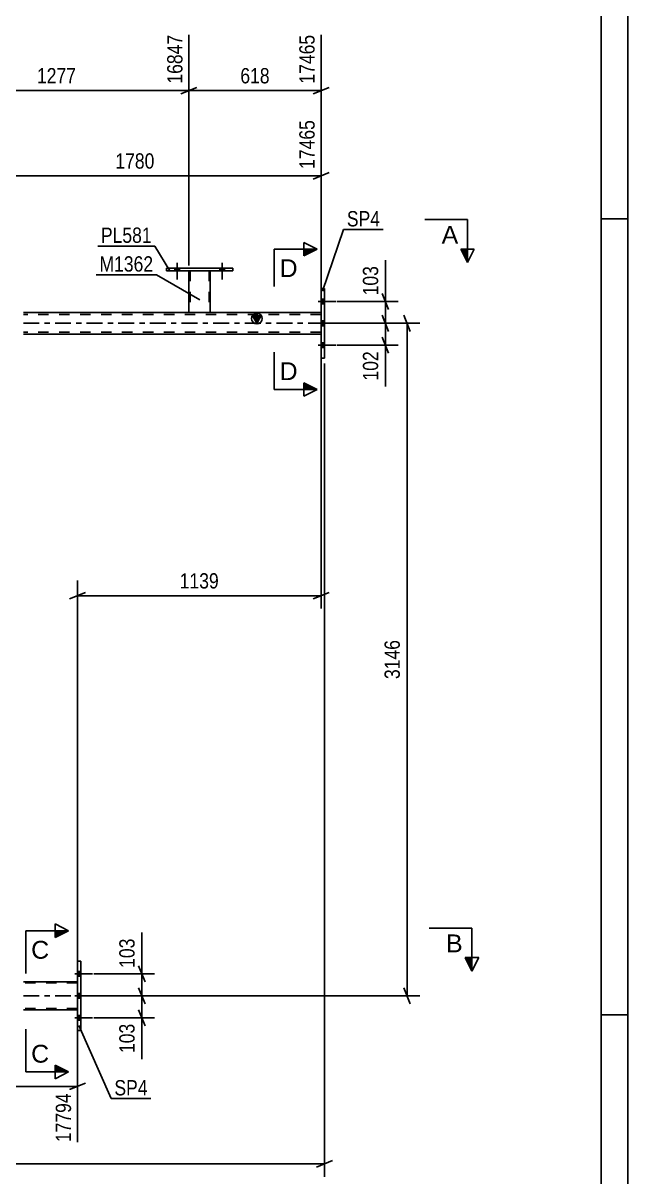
# Model space of a CAD drawing. Header units: millimetres. Extents: x 0 to 841, y 0 to 594.
# Drawn here: x 727.8 to 841, y 267.7 to 483.6 of the extents above; entities that cross this region are included whole.
import ezdxf

# ---------------------------------------------------------------- set-up
doc = ezdxf.new("R2010")
doc.units = ezdxf.units.MM
doc.linetypes.add('DXK_LINE_DOT2', pattern=[3.9198, 1.9599, -1.9599])
doc.linetypes.add('DXK_LINE_DOT3', pattern=[5.9187, 2.979, -0.9799, 0.9799, -0.9799])
doc.styles.add('Arial', font='ARIAL.TTF', dxfattribs={"height": 0.2})
doc.styles.add('Arial Narrow', font='ARIALN.TTF', dxfattribs={"height": 0.2})

# ---------------------------------------------------------------- blocks, each defined once
blk = doc.blocks.new('Unknown-404166606-1135')
at = {"color": 5, "linetype": 'Continuous'}
for p, q in [((841, 0), (841, 594)), ((836, 5), (836, 589)), ((841, 447), (836, 447)), ((841, 298), (836, 298))]:
    blk.add_line(p, q, dxfattribs=at)
blk = doc.blocks.new('Part-404166606-2237 - 2093')
at = {"color": 2, "linetype": 'Continuous'}
for p, q in [((783.59, 420.95), (783.59, 433.95)), ((783.59, 433.95), (784.23, 433.95)), ((784.23, 433.95), (784.23, 420.95)), ((784.23, 420.95), (783.59, 420.95))]:
    blk.add_line(p, q, dxfattribs=at)
blk = doc.blocks.new('Part-404166606-2242 - 2093')
at = {"color": 2, "linetype": 'Continuous'}
for p, q in [((738.02, 295.09), (738.02, 308.09)), ((738.02, 308.09), (738.66, 308.09)), ((738.66, 308.09), (738.66, 295.09)), ((738.66, 295.09), (738.02, 295.09))]:
    blk.add_line(p, q, dxfattribs=at)
blk = doc.blocks.new('Part-404166606-2263 - 2093')
at = {"color": 2, "linetype": 'Continuous'}
for p, q in [((738.02, 304.23), (727.9, 304.23)), ((738.02, 298.95), (727.9, 298.95))]:
    blk.add_line(p, q, dxfattribs=at)
at = {"color": 7, "linetype": 'DXK_LINE_DOT2'}
for p, q in [((727.9, 304.23), (738.02, 304.23)), ((738.02, 303.99), (727.9, 303.99)), ((738.02, 304.23), (738.02, 298.95)), ((738.02, 299.19), (727.9, 299.19))]:
    blk.add_line(p, q, dxfattribs=at)
at = {"color": 7, "linetype": 'DXK_LINE_DOT3'}
blk.add_line((727.9, 301.59), (738.02, 301.59), dxfattribs=at)
blk = doc.blocks.new('Part-404166606-20400 - 2093')
at = {"color": 2, "linetype": 'Continuous'}
for p, q in [((754.67, 437.29), (754.67, 437.77)), ((754.67, 437.77), (767.07, 437.77)), ((767.07, 437.29), (754.67, 437.29)), ((767.07, 437.77), (767.07, 437.29))]:
    blk.add_line(p, q, dxfattribs=at)
blk = doc.blocks.new('Bolt-404166606-2312 - 2093')
at = {"linetype": 'Continuous'}
for points in [[(784.23, 431.11), (784.23, 431.99), (783.59, 431.99), (783.59, 431.11)], [(784.23, 431.11), (784.23, 431.99), (783.59, 431.99), (783.59, 431.11)], [(784.23, 431.11), (784.23, 431.99), (783.59, 431.99), (783.59, 431.11)], [(784.23, 427.01), (784.23, 427.89), (783.59, 427.89), (783.59, 427.01)], [(784.23, 427.01), (784.23, 427.89), (783.59, 427.89), (783.59, 427.01)], [(784.23, 422.91), (784.23, 423.79), (783.59, 423.79), (783.59, 422.91)], [(784.23, 422.91), (784.23, 423.79), (783.59, 423.79), (783.59, 422.91)], [(784.23, 422.91), (784.23, 423.79), (783.59, 423.79), (783.59, 422.91)]]:
    blk.add_hatch(color=1, dxfattribs=at).paths.add_polyline_path(points)
at = {"color": 1, "linetype": 'Continuous'}
for p, q in [((783.59, 431.99), (784.23, 431.99)), ((783.59, 431.99), (784.23, 431.99)), ((783.59, 431.99), (784.23, 431.99)), ((783.07, 431.55), (786.39, 431.55)), ((783.07, 431.55), (786.39, 431.55)), ((783.07, 431.55), (786.39, 431.55)), ((783.59, 431.11), (784.23, 431.11)), ((783.59, 431.11), (784.23, 431.11)), ((783.59, 431.11), (784.23, 431.11)), ((783.59, 427.89), (784.23, 427.89)), ((783.59, 427.89), (784.23, 427.89)), ((783.07, 427.45), (786.39, 427.45)), ((783.07, 427.45), (786.39, 427.45)), ((783.59, 427.01), (784.23, 427.01)), ((783.59, 427.01), (784.23, 427.01)), ((783.07, 423.35), (786.39, 423.35)), ((783.07, 423.35), (786.39, 423.35)), ((783.07, 423.35), (786.39, 423.35)), ((783.59, 423.79), (784.23, 423.79)), ((783.59, 423.79), (784.23, 423.79)), ((783.59, 423.79), (784.23, 423.79)), ((783.59, 422.91), (784.23, 422.91)), ((783.59, 422.91), (784.23, 422.91)), ((783.59, 422.91), (784.23, 422.91))]:
    blk.add_line(p, q, dxfattribs=at)
blk = doc.blocks.new('Bolt-404166606-2313 - 2093')
at = {"linetype": 'Continuous'}
for points in [[(738.66, 305.25), (738.66, 306.13), (738.02, 306.13), (738.02, 305.25)], [(738.66, 305.25), (738.66, 306.13), (738.02, 306.13), (738.02, 305.25)], [(738.66, 305.25), (738.66, 306.13), (738.02, 306.13), (738.02, 305.25)], [(738.66, 301.15), (738.66, 302.03), (738.02, 302.03), (738.02, 301.15)], [(738.66, 301.15), (738.66, 302.03), (738.02, 302.03), (738.02, 301.15)], [(738.66, 297.05), (738.66, 297.93), (738.02, 297.93), (738.02, 297.05)], [(738.66, 297.05), (738.66, 297.93), (738.02, 297.93), (738.02, 297.05)], [(738.66, 297.05), (738.66, 297.93), (738.02, 297.93), (738.02, 297.05)]]:
    blk.add_hatch(color=1, dxfattribs=at).paths.add_polyline_path(points)
at = {"color": 1, "linetype": 'Continuous'}
for p, q in [((737.5, 305.69), (740.82, 305.69)), ((737.5, 305.69), (740.82, 305.69)), ((737.5, 305.69), (740.82, 305.69)), ((738.02, 306.13), (738.66, 306.13)), ((738.02, 306.13), (738.66, 306.13)), ((738.02, 306.13), (738.66, 306.13)), ((738.02, 305.25), (738.66, 305.25)), ((738.02, 305.25), (738.66, 305.25)), ((738.02, 305.25), (738.66, 305.25)), ((737.5, 301.59), (740.82, 301.59)), ((737.5, 301.59), (740.82, 301.59)), ((738.02, 302.03), (738.66, 302.03)), ((738.02, 302.03), (738.66, 302.03)), ((738.02, 301.15), (738.66, 301.15)), ((738.02, 301.15), (738.66, 301.15)), ((737.5, 297.49), (740.82, 297.49)), ((737.5, 297.49), (740.82, 297.49)), ((737.5, 297.49), (740.82, 297.49)), ((738.02, 297.93), (738.66, 297.93)), ((738.02, 297.93), (738.66, 297.93)), ((738.02, 297.93), (738.66, 297.93)), ((738.02, 297.05), (738.66, 297.05)), ((738.02, 297.05), (738.66, 297.05)), ((738.02, 297.05), (738.66, 297.05))]:
    blk.add_line(p, q, dxfattribs=at)
blk = doc.blocks.new('Part-404166606-2361 - 2093')
at = {"linetype": 'Continuous'}
blk.add_hatch(color=2, dxfattribs=at).paths.add_polyline_path([(771.59, 427.45), (770.79, 428.85), (772.39, 428.85)])
at = {"color": 2, "linetype": 'Continuous'}
for p, q in [((758.87, 429.45), (727.9, 429.45)), ((783.59, 429.45), (762.87, 429.45)), ((771.59, 427.45), (770.79, 428.85)), ((770.79, 428.85), (772.39, 428.85)), ((772.39, 428.85), (771.59, 427.45)), ((783.59, 425.45), (727.9, 425.45))]:
    blk.add_line(p, q, dxfattribs=at)
at = {"color": 7, "linetype": 'DXK_LINE_DOT2'}
for p, q in [((727.9, 429.45), (783.59, 429.45)), ((783.59, 429.13), (727.9, 429.13)), ((762.87, 429.45), (758.87, 429.45)), ((783.59, 429.45), (783.59, 425.45)), ((783.59, 425.77), (727.9, 425.77))]:
    blk.add_line(p, q, dxfattribs=at)
at = {"color": 7, "linetype": 'DXK_LINE_DOT3'}
blk.add_line((727.9, 427.45), (783.59, 427.45), dxfattribs=at)
at = {"color": 2, "linetype": 'Continuous'}
blk.add_circle((771.59, 428.35), 1, dxfattribs=at)
blk = doc.blocks.new('Part-404166606-20399 - 2093')
at = {"color": 2, "linetype": 'Continuous'}
for p, q in [((758.87, 429.45), (758.87, 437.29)), ((762.87, 437.29), (762.87, 429.45)), ((762.83, 429.45), (758.87, 429.45)), ((762.87, 429.45), (762.83, 429.45))]:
    blk.add_line(p, q, dxfattribs=at)
at = {"color": 7, "linetype": 'DXK_LINE_DOT2'}
for p, q in [((758.87, 437.29), (762.87, 437.29)), ((758.87, 437.29), (758.87, 437.29)), ((758.87, 437.29), (758.87, 437.29)), ((759.11, 437.29), (759.11, 429.45)), ((762.63, 437.29), (762.63, 429.45)), ((762.87, 437.29), (762.87, 437.29)), ((762.87, 437.29), (762.87, 437.29)), ((762.61, 429.45), (762.63, 429.45))]:
    blk.add_line(p, q, dxfattribs=at)
blk = doc.blocks.new('Bolt-404166606-20425 - 2093')
at = {"linetype": 'Continuous'}
for points in [[(756.23, 437.29), (757.11, 437.29), (757.11, 437.77), (756.23, 437.77)], [(764.63, 437.29), (765.51, 437.29), (765.51, 437.77), (764.63, 437.77)]]:
    blk.add_hatch(color=1, dxfattribs=at).paths.add_polyline_path(points)
at = {"color": 1, "linetype": 'Continuous'}
for p, q in [((756.67, 438.77), (756.67, 435.65)), ((765.07, 438.77), (765.07, 435.65)), ((756.23, 437.77), (756.23, 437.29)), ((757.11, 437.77), (757.11, 437.29)), ((764.63, 437.77), (764.63, 437.29)), ((765.51, 437.77), (765.51, 437.29))]:
    blk.add_line(p, q, dxfattribs=at)
blk = doc.blocks.new('Bolt-404166606-20426 - 2093')
at = {"linetype": 'Continuous'}
for points in [[(756.23, 437.29), (757.11, 437.29), (757.11, 437.77), (756.23, 437.77)], [(764.63, 437.29), (765.51, 437.29), (765.51, 437.77), (764.63, 437.77)]]:
    blk.add_hatch(color=1, dxfattribs=at).paths.add_polyline_path(points)
at = {"color": 1, "linetype": 'Continuous'}
for p, q in [((756.67, 438.77), (756.67, 435.65)), ((765.07, 438.77), (765.07, 435.65)), ((756.23, 437.77), (756.23, 437.29)), ((757.11, 437.77), (757.11, 437.29)), ((764.63, 437.77), (764.63, 437.29)), ((765.51, 437.77), (765.51, 437.29))]:
    blk.add_line(p, q, dxfattribs=at)
blk = doc.blocks.new('StraightDimension-404166606-18743 - 2093')
at = {"color": 7, "linetype": 'Continuous'}
for p, q in [((674.08, 303.23), (674.08, 274.2)), ((738.02, 297.95), (738.02, 274.2)), ((675.58, 285.24), (672.58, 284.04)), ((736.52, 284.04), (739.52, 285.24)), ((674.08, 284.64), (738.02, 284.64))]:
    blk.add_line(p, q, dxfattribs=at)
at = {"color": 0}
blk.add_wipeout([(710.3, 285.39), (710.3, 289.59), (701.79, 289.59), (701.79, 285.39)], dxfattribs=at)
at = {"color": 0, "linetype": 'Continuous'}
blk.add_wipeout([(737.42, 283.94), (733.22, 283.94), (733.22, 273.6), (737.42, 273.6)], dxfattribs=at)
at = {"color": 3, "style": 'Arial Narrow'}
blk.add_text('1637', height=2.863, dxfattribs=at).set_placement((702.39, 285.99))
at = {"color": 3, "linetype": 'Continuous', "style": 'Arial Narrow'}
blk.add_text('17794', height=2.863, rotation=90.0002, dxfattribs=at).set_placement((736.82, 274.2))
blk = doc.blocks.new('StraightDimension-404166606-36724 - 2093')
at = {"color": 7, "linetype": 'Continuous'}
for p, q in [((795.03, 428.95), (796.23, 425.95)), ((786.25, 427.45), (798.03, 427.45)), ((795.63, 423.35), (795.63, 427.45)), ((786.63, 423.35), (798.03, 423.35)), ((796.23, 421.85), (795.03, 424.85))]:
    blk.add_line(p, q, dxfattribs=at)
at = {"color": 0}
blk.add_wipeout([(794.88, 422.83), (790.68, 422.83), (790.68, 416.14), (794.88, 416.14)], dxfattribs=at)
at = {"color": 7, "linetype": 'Continuous'}
blk.add_line((795.63, 423.35), (795.63, 415.62), dxfattribs=at)
blk.add_line((795.63, 423.35), (795.63, 415.62), dxfattribs=at)
at = {"color": 3, "style": 'Arial Narrow'}
blk.add_text('102', height=2.863, rotation=90.0002, dxfattribs=at).set_placement((794.28, 416.74))
blk = doc.blocks.new('StraightDimension-404166606-2428 - 2093')
at = {"color": 7, "linetype": 'Continuous'}
for p, q in [((784.23, 419.95), (784.23, 267.74)), ((53.42, 270.14), (784.23, 270.14)), ((782.73, 269.54), (785.73, 270.74))]:
    blk.add_line(p, q, dxfattribs=at)
blk = doc.blocks.new('StraightDimension-404166606-14266 - 2093')
at = {"color": 7, "linetype": 'Continuous'}
for p, q in [((713.94, 426.45), (713.94, 465.49)), ((783.59, 430.45), (783.59, 465.49)), ((715.44, 455.65), (712.44, 454.45)), ((713.94, 455.05), (783.59, 455.05)), ((782.09, 454.45), (785.09, 455.65))]:
    blk.add_line(p, q, dxfattribs=at)
at = {"color": 0, "linetype": 'Continuous'}
blk.add_wipeout([(782.99, 466.09), (778.79, 466.09), (778.79, 455.75), (782.99, 455.75)], dxfattribs=at)
at = {"color": 0}
blk.add_wipeout([(753.02, 455.8), (753.02, 460), (744.51, 460), (744.51, 455.8)], dxfattribs=at)
at = {"color": 3, "linetype": 'Continuous', "style": 'Arial Narrow'}
blk.add_text('17465', height=2.863, rotation=90.0002, dxfattribs=at).set_placement((782.39, 456.35))
at = {"color": 3, "style": 'Arial Narrow'}
blk.add_text('1780', height=2.863, dxfattribs=at).set_placement((745.11, 456.4))
blk = doc.blocks.new('StraightDimension-404166606-36723 - 2093')
at = {"color": 7, "linetype": 'Continuous'}
for p, q in [((795.03, 433.05), (796.23, 430.05)), ((786.63, 431.55), (798.03, 431.55)), ((795.63, 427.45), (795.63, 431.55)), ((796.23, 425.95), (795.03, 428.95)), ((786.25, 427.45), (798.03, 427.45))]:
    blk.add_line(p, q, dxfattribs=at)
at = {"color": 0}
blk.add_wipeout([(794.88, 438.76), (790.68, 438.76), (790.68, 432.08), (794.88, 432.08)], dxfattribs=at)
at = {"color": 7, "linetype": 'Continuous'}
blk.add_line((795.63, 431.55), (795.63, 439.29), dxfattribs=at)
blk.add_line((795.63, 431.55), (795.63, 439.29), dxfattribs=at)
at = {"color": 3, "style": 'Arial Narrow'}
blk.add_text('103', height=2.863, rotation=90.0002, dxfattribs=at).set_placement((794.28, 432.68))
blk = doc.blocks.new('StraightDimension-404166606-3495 - 2093')
at = {"color": 7, "linetype": 'Continuous'}
for p, q in [((800.28, 425.95), (799.08, 428.95)), ((785.23, 427.45), (802.08, 427.45)), ((799.68, 301.59), (799.68, 427.45)), ((799.08, 303.09), (800.28, 300.09)), ((739.66, 301.59), (802.08, 301.59))]:
    blk.add_line(p, q, dxfattribs=at)
at = {"color": 0}
blk.add_wipeout([(798.93, 368.78), (794.73, 368.78), (794.73, 360.27), (798.93, 360.27)], dxfattribs=at)
at = {"color": 3, "style": 'Arial Narrow'}
blk.add_text('3146', height=2.863, rotation=90.0002, dxfattribs=at).set_placement((798.33, 360.87))
blk = doc.blocks.new('StraightDimension-404166606-18719 - 2093')
at = {"color": 7, "linetype": 'Continuous'}
for p, q in [((783.59, 424.45), (783.59, 374.07)), ((738.02, 305.23), (738.02, 379.32)), ((739.52, 377.07), (736.52, 375.87)), ((738.02, 376.47), (783.59, 376.47)), ((782.09, 375.87), (785.09, 377.07))]:
    blk.add_line(p, q, dxfattribs=at)
at = {"color": 0}
blk.add_wipeout([(765.06, 377.22), (765.06, 381.42), (756.55, 381.42), (756.55, 377.22)], dxfattribs=at)
at = {"color": 3, "style": 'Arial Narrow'}
blk.add_text('1139', height=2.863, dxfattribs=at).set_placement((757.15, 377.82))
blk = doc.blocks.new('StraightDimension-404166606-36317 - 2093')
at = {"color": 7, "linetype": 'Continuous'}
for p, q in [((758.87, 438.29), (758.87, 481.45)), ((783.59, 430.45), (783.59, 481.45)), ((760.37, 471.61), (757.37, 470.41)), ((758.87, 471.01), (783.59, 471.01)), ((782.09, 470.41), (785.09, 471.61))]:
    blk.add_line(p, q, dxfattribs=at)
at = {"color": 0, "linetype": 'Continuous'}
blk.add_wipeout([(782.99, 482.05), (778.79, 482.05), (778.79, 471.71), (782.99, 471.71)], dxfattribs=at)
at = {"color": 0}
blk.add_wipeout([(774.57, 471.76), (774.57, 475.96), (767.89, 475.96), (767.89, 471.76)], dxfattribs=at)
at = {"color": 3, "linetype": 'Continuous', "style": 'Arial Narrow'}
blk.add_text('17465', height=2.863, rotation=90.0002, dxfattribs=at).set_placement((782.39, 472.31))
at = {"color": 3, "style": 'Arial Narrow'}
blk.add_text('618', height=2.863, dxfattribs=at).set_placement((768.49, 472.36))
blk = doc.blocks.new('StraightDimension-404166606-36318 - 2093')
at = {"color": 7, "linetype": 'Continuous'}
for p, q in [((709.32, 438.29), (709.32, 481.45)), ((758.87, 438.29), (758.87, 481.45)), ((710.82, 471.61), (707.82, 470.41)), ((709.32, 471.01), (758.87, 471.01)), ((757.37, 470.41), (760.37, 471.61))]:
    blk.add_line(p, q, dxfattribs=at)
at = {"color": 0, "linetype": 'Continuous'}
blk.add_wipeout([(758.27, 482.05), (754.07, 482.05), (754.07, 471.71), (758.27, 471.71)], dxfattribs=at)
at = {"color": 0}
blk.add_wipeout([(738.35, 471.76), (738.35, 475.96), (729.84, 475.96), (729.84, 471.76)], dxfattribs=at)
at = {"color": 3, "linetype": 'Continuous', "style": 'Arial Narrow'}
blk.add_text('16847', height=2.863, rotation=90.0002, dxfattribs=at).set_placement((757.67, 472.31))
at = {"color": 3, "style": 'Arial Narrow'}
blk.add_text('1277', height=2.863, dxfattribs=at).set_placement((730.44, 472.36))
blk = doc.blocks.new('StraightDimension-404166606-36718 - 2093')
at = {"color": 7, "linetype": 'Continuous'}
for p, q in [((749.46, 307.19), (750.66, 304.19)), ((741.06, 305.69), (752.46, 305.69)), ((750.06, 301.59), (750.06, 305.69)), ((750.66, 300.09), (749.46, 303.09)), ((741.06, 301.59), (752.46, 301.59))]:
    blk.add_line(p, q, dxfattribs=at)
at = {"color": 0}
blk.add_wipeout([(749.31, 312.9), (745.11, 312.9), (745.11, 306.22), (749.31, 306.22)], dxfattribs=at)
at = {"color": 7, "linetype": 'Continuous'}
blk.add_line((750.06, 305.69), (750.06, 313.43), dxfattribs=at)
blk.add_line((750.06, 305.69), (750.06, 313.43), dxfattribs=at)
at = {"color": 3, "style": 'Arial Narrow'}
blk.add_text('103', height=2.863, rotation=90.0002, dxfattribs=at).set_placement((748.71, 306.82))
blk = doc.blocks.new('StraightDimension-404166606-36719 - 2093')
at = {"color": 7, "linetype": 'Continuous'}
for p, q in [((749.46, 303.09), (750.66, 300.09)), ((741.06, 301.59), (752.46, 301.59)), ((750.06, 297.49), (750.06, 301.59)), ((750.66, 295.99), (749.46, 298.99)), ((741.06, 297.49), (752.46, 297.49))]:
    blk.add_line(p, q, dxfattribs=at)
at = {"color": 0}
blk.add_wipeout([(749.31, 296.97), (745.11, 296.97), (745.11, 290.28), (749.31, 290.28)], dxfattribs=at)
at = {"color": 7, "linetype": 'Continuous'}
blk.add_line((750.06, 297.49), (750.06, 289.76), dxfattribs=at)
blk.add_line((750.06, 297.49), (750.06, 289.76), dxfattribs=at)
at = {"color": 3, "style": 'Arial Narrow'}
blk.add_text('103', height=2.863, rotation=90.0002, dxfattribs=at).set_placement((748.71, 290.88))
blk = doc.blocks.new('Mark-404166606-2233 - 2093')
at = {"color": 0}
blk.add_wipeout([(794.63, 445.59), (794.63, 448.59), (788.42, 448.59), (788.42, 445.59)], dxfattribs=at)
blk.add_wipeout([(794.63, 445.59), (794.63, 448.59), (788.42, 448.59), (788.42, 445.59)], dxfattribs=at)
at = {"color": 30, "linetype": 'Continuous'}
for p, q in [((783.88, 433.47), (787.82, 444.99)), ((787.82, 444.99), (795.23, 444.99))]:
    blk.add_line(p, q, dxfattribs=at)
at = {"color": 3, "style": 'Arial Narrow'}
blk.add_text('SP4', height=2.863, dxfattribs=at).set_placement((788.42, 445.59))
blk = doc.blocks.new('Mark-404166606-2238 - 2093')
at = {"color": 0}
blk.add_wipeout([(751.14, 282.95), (751.14, 285.95), (744.93, 285.95), (744.93, 282.95)], dxfattribs=at)
blk.add_wipeout([(751.14, 282.95), (751.14, 285.95), (744.93, 285.95), (744.93, 282.95)], dxfattribs=at)
at = {"color": 30, "linetype": 'Continuous'}
for p, q in [((738.26, 296.02), (744.33, 282.35)), ((744.33, 282.35), (751.74, 282.35))]:
    blk.add_line(p, q, dxfattribs=at)
at = {"color": 3, "style": 'Arial Narrow'}
blk.add_text('SP4', height=2.863, dxfattribs=at).set_placement((744.93, 282.95))
blk = doc.blocks.new('Mark-404166606-36972 - 2093')
at = {"color": 0}
blk.add_wipeout([(751.91, 442.51), (751.91, 445.51), (742.41, 445.51), (742.41, 442.51)], dxfattribs=at)
blk.add_wipeout([(751.91, 442.51), (751.91, 445.51), (742.41, 445.51), (742.41, 442.51)], dxfattribs=at)
at = {"color": 30, "linetype": 'Continuous'}
for p in [(741.81, 441.91), (755.33, 437.3)]:
    blk.add_line(p, (752.51, 441.91), dxfattribs=at)
at = {"color": 3, "style": 'Arial Narrow'}
blk.add_text('PL581', height=2.863, dxfattribs=at).set_placement((742.41, 442.51))
blk = doc.blocks.new('SectionMark-404166606-3536 - 2093')
at = {"color": 6, "linetype": 'Continuous'}
for p in [(811.01, 446.85), (812.26, 441.35)]:
    blk.add_line(p, (811.01, 438.85), dxfattribs=at)
at = {"color": 0, "linetype": 'Continuous'}
blk.add_wipeout([(809.26, 442.35), (809.26, 445.85), (806.15, 445.85), (806.15, 442.35)], dxfattribs=at)
at = {"linetype": 'Continuous'}
blk.add_hatch(color=6, dxfattribs=at).paths.add_polyline_path([(809.76, 441.35), (811.01, 441.35), (811.01, 438.85)])
at = {"color": 6, "linetype": 'Continuous'}
for p, q in [((811.01, 446.85), (803.01, 446.85)), ((809.76, 441.35), (812.26, 441.35)), ((811.01, 438.85), (809.76, 441.35))]:
    blk.add_line(p, q, dxfattribs=at)
at = {"color": 3, "linetype": 'Continuous', "style": 'Arial'}
blk.add_text('A', height=3.34, dxfattribs=at).set_placement((806.15, 442.35))
blk = doc.blocks.new('SectionMark-404166606-3568 - 2093')
at = {"linetype": 'Continuous'}
for points in [[(780.34, 440.1), (780.34, 441.35), (782.84, 441.35)], [(780.34, 415.07), (780.34, 416.32), (782.84, 415.07)]]:
    blk.add_hatch(color=6, dxfattribs=at).paths.add_polyline_path(points)
at = {"color": 6, "linetype": 'Continuous'}
for p, q in [((774.84, 441.35), (782.84, 441.35)), ((780.34, 440.1), (780.34, 442.6)), ((780.34, 442.6), (782.84, 441.35)), ((782.84, 441.35), (780.34, 440.1)), ((774.84, 415.07), (782.84, 415.07)), ((782.84, 415.07), (780.34, 416.32)), ((780.34, 416.32), (780.34, 413.82)), ((782.84, 415.07), (780.34, 413.82))]:
    blk.add_line(p, q, dxfattribs=at)
at = {"color": 0, "linetype": 'Continuous'}
for points in [[(779.21, 436.1), (779.21, 439.6), (775.84, 439.6), (775.84, 436.1)], [(779.21, 416.82), (779.21, 420.32), (775.84, 420.32), (775.84, 416.82)]]:
    blk.add_wipeout(points, dxfattribs=at)
at = {"color": 6, "linetype": 'Continuous'}
for p, q in [((774.84, 441.35), (774.84, 434.35)), ((774.84, 415.07), (774.84, 422.07))]:
    blk.add_line(p, q, dxfattribs=at)
at = {"color": 3, "linetype": 'Continuous', "style": 'Arial'}
for p in [(775.84, 436.1), (775.84, 416.82)]:
    blk.add_text('D', height=3.34, dxfattribs=at).set_placement(p)
blk = doc.blocks.new('SectionMark-404166606-3570 - 2093')
at = {"linetype": 'Continuous'}
for points in [[(733.85, 312.53), (733.85, 313.78), (736.35, 313.78)], [(733.85, 287.33), (733.85, 288.58), (736.35, 287.33)]]:
    blk.add_hatch(color=6, dxfattribs=at).paths.add_polyline_path(points)
at = {"color": 6, "linetype": 'Continuous'}
for p, q in [((728.35, 313.78), (736.35, 313.78)), ((733.85, 312.53), (733.85, 315.03)), ((733.85, 315.03), (736.35, 313.78)), ((736.35, 313.78), (733.85, 312.53)), ((728.35, 287.33), (736.35, 287.33)), ((736.35, 287.33), (733.85, 288.58)), ((733.85, 288.58), (733.85, 286.08)), ((736.35, 287.33), (733.85, 286.08))]:
    blk.add_line(p, q, dxfattribs=at)
at = {"color": 0, "linetype": 'Continuous'}
for points in [[(732.72, 308.53), (732.72, 312.03), (729.35, 312.03), (729.35, 308.53)], [(732.72, 289.08), (732.72, 292.58), (729.35, 292.58), (729.35, 289.08)]]:
    blk.add_wipeout(points, dxfattribs=at)
at = {"color": 6, "linetype": 'Continuous'}
for p, q in [((728.35, 313.78), (728.35, 305.78)), ((728.35, 287.33), (728.35, 295.33))]:
    blk.add_line(p, q, dxfattribs=at)
at = {"color": 3, "linetype": 'Continuous', "style": 'Arial'}
for p in [(729.35, 308.53), (729.35, 289.08)]:
    blk.add_text('C', height=3.34, dxfattribs=at).set_placement(p)
blk = doc.blocks.new('SectionMark-404166606-3576 - 2093')
at = {"color": 6, "linetype": 'Continuous'}
for p in [(811.83, 314.23), (813.08, 308.73)]:
    blk.add_line(p, (811.83, 306.23), dxfattribs=at)
at = {"color": 0, "linetype": 'Continuous'}
blk.add_wipeout([(810.08, 309.73), (810.08, 313.23), (806.97, 313.23), (806.97, 309.73)], dxfattribs=at)
at = {"linetype": 'Continuous'}
blk.add_hatch(color=6, dxfattribs=at).paths.add_polyline_path([(810.58, 308.73), (811.83, 308.73), (811.83, 306.23)])
at = {"color": 6, "linetype": 'Continuous'}
for p, q in [((811.83, 314.23), (803.83, 314.23)), ((810.58, 308.73), (813.08, 308.73)), ((811.83, 306.23), (810.58, 308.73))]:
    blk.add_line(p, q, dxfattribs=at)
at = {"color": 3, "linetype": 'Continuous', "style": 'Arial'}
blk.add_text('B', height=3.34, dxfattribs=at).set_placement((806.97, 309.73))
blk = doc.blocks.new('Mark-404166606-36969 - 2093')
at = {"color": 0}
blk.add_wipeout([(752.19, 437.13), (752.19, 440.13), (742.14, 440.13), (742.14, 437.13)], dxfattribs=at)
blk.add_wipeout([(752.19, 437.13), (752.19, 440.13), (742.14, 440.13), (742.14, 437.13)], dxfattribs=at)
at = {"color": 30, "linetype": 'Continuous'}
for p in [(741.54, 436.53), (760.89, 431.82)]:
    blk.add_line(p, (752.79, 436.53), dxfattribs=at)
at = {"color": 3, "style": 'Arial Narrow'}
blk.add_text('M1362', height=2.863, dxfattribs=at).set_placement((742.14, 437.13))

msp = doc.modelspace()

# ---------------------------------------------------------------- block references
for name in ['Unknown-404166606-1135', 'Bolt-404166606-20425 - 2093', 'Bolt-404166606-20426 - 2093', 'Part-404166606-20400 - 2093', 'Part-404166606-20399 - 2093', 'Bolt-404166606-2312 - 2093', 'Part-404166606-2237 - 2093', 'Part-404166606-2361 - 2093', 'Part-404166606-2242 - 2093', 'Bolt-404166606-2313 - 2093', 'Part-404166606-2263 - 2093']:
    msp.add_blockref(name, (0, 0))

# ---------------------------------------------------------------- next in the draw order: block references
for name in ['StraightDimension-404166606-14266 - 2093', 'StraightDimension-404166606-36724 - 2093', 'StraightDimension-404166606-18743 - 2093']:
    msp.add_blockref(name, (0, 0))

# ---------------------------------------------------------------- next in the draw order: block references
for name in ['StraightDimension-404166606-36317 - 2093', 'StraightDimension-404166606-36723 - 2093', 'StraightDimension-404166606-2428 - 2093']:
    msp.add_blockref(name, (0, 0))

# ---------------------------------------------------------------- next in the draw order: block references
for name in ['StraightDimension-404166606-36318 - 2093', 'Mark-404166606-2233 - 2093', 'StraightDimension-404166606-3495 - 2093']:
    msp.add_blockref(name, (0, 0))

# ---------------------------------------------------------------- next in the draw order: block references
for name in ['Mark-404166606-36972 - 2093', 'StraightDimension-404166606-18719 - 2093']:
    msp.add_blockref(name, (0, 0))

# ---------------------------------------------------------------- next in the draw order: block references
for name in ['SectionMark-404166606-3536 - 2093', 'SectionMark-404166606-3570 - 2093', 'StraightDimension-404166606-36718 - 2093']:
    msp.add_blockref(name, (0, 0))

# ---------------------------------------------------------------- next in the draw order: block references
for name in ['SectionMark-404166606-3568 - 2093', 'Mark-404166606-36969 - 2093', 'SectionMark-404166606-3576 - 2093', 'StraightDimension-404166606-36719 - 2093']:
    msp.add_blockref(name, (0, 0))

# ---------------------------------------------------------------- next in the draw order: block references
msp.add_blockref('Mark-404166606-2238 - 2093', (0, 0))

doc.saveas('drawing.dxf')
